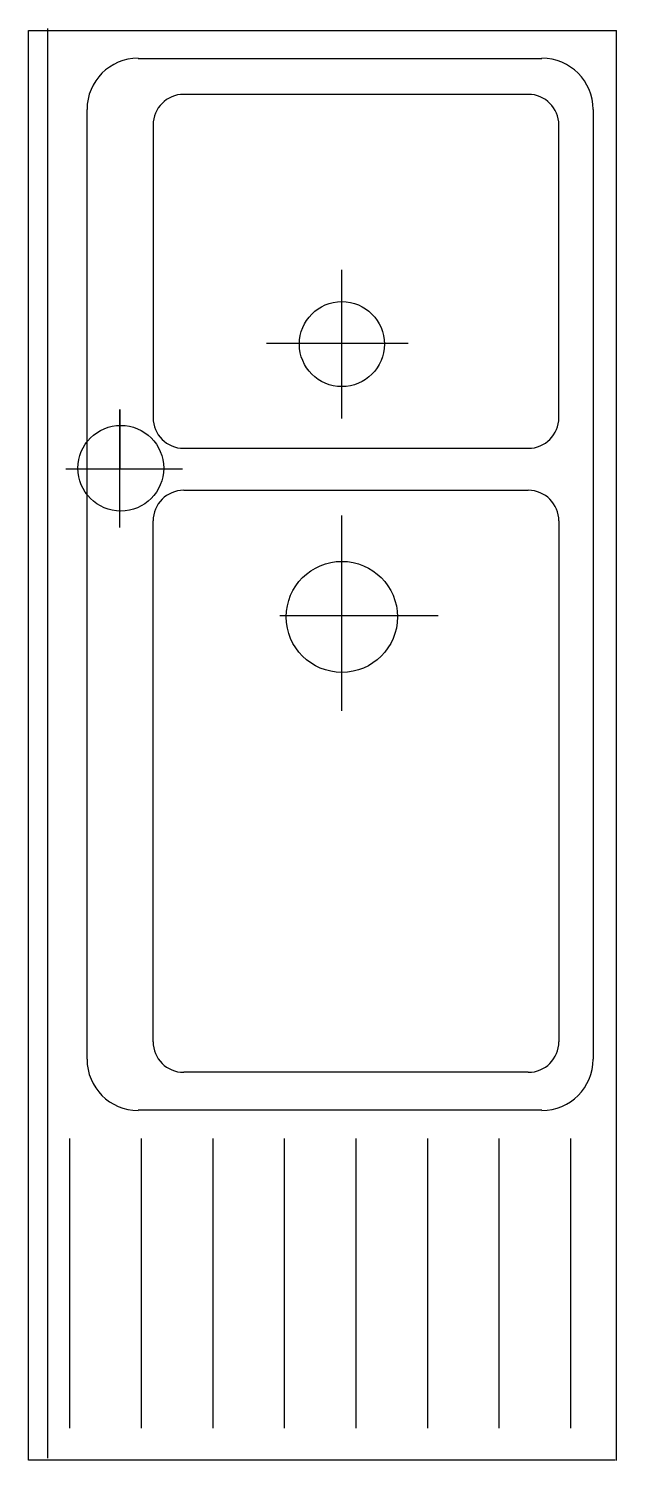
# Model space of a CAD drawing. Extents: x -290 to 214, y -514 to 715.
import ezdxf

# ---------------------------------------------------------------- set-up
doc = ezdxf.new("R2010")
doc.units = 0
doc.header["$LTSCALE"] = 50
doc.header["$MEASUREMENT"] = 0
doc.layers.get('0').update_dxf_attribs({"linetype": 'CONTINUOUS'})

msp = doc.modelspace()

# ---------------------------------------------------------------- linework, layer by layer
for p, q in [((-290.1, -514.3), (-290.1, 713.7)), ((-290.1, 713.7), (214.2, 713.7)), ((-273.5, -512.6), (-273.5, 715.4)), ((214.2, -514.4), (214.2, 713.7)), ((-196.1, 689.8), (150.4, 689.8)), ((138.6, 658.9), (-157, 658.9)), ((-239.9, -169.9), (-239.9, 646)), ((194.3, 646), (194.3, -169.9)), ((-183.3, 632.6), (-183.3, 381.2)), ((164.9, 381.2), (164.9, 632.6)), ((-21.3, 380.5), (-21.3, 508.1)), ((35.6, 445), (-86, 445)), ((-211.7, 287), (-211.7, 388.3)), ((-211.7, 388.3), (-211.7, 337.4)), ((-157, 354.9), (138.6, 354.9)), ((-258.3, 337.4), (-158.1, 337.4)), ((-157, 318.8), (138.6, 318.8)), ((-21.3, 129.4), (-21.3, 297.3)), ((-183.3, -154.8), (-183.3, 292.5)), ((164.9, 292.5), (164.9, -154.8)), ((-74.5, 211.4), (61.3, 211.4)), ((138.6, -181.1), (-157, -181.1)), ((150.4, -213.7), (-196.1, -213.7)), ((-254.6, -486.8), (-254.6, -237.8)), ((-193.2, -486.8), (-193.2, -237.8)), ((-131.8, -486.8), (-131.8, -237.8)), ((-70.4, -486.8), (-70.4, -237.8)), ((-9, -486.8), (-9, -237.8)), ((52.4, -486.8), (52.4, -237.8)), ((113.8, -486.8), (113.8, -237.8)), ((175.2, -486.8), (175.2, -237.8)), ((213.2, -514.3), (-290.1, -514.3))]:
    msp.add_line(p, q)
for centre, radius in [((-21.3, 444.4), 36.5), ((-211, 337.8), 36.8), ((-21.3, 210.1), 47.7)]:
    msp.add_circle(centre, radius)
for centre, radius, start, end in [((-196.1, 646), 43.9, 90, 180), ((150.4, 646), 43.9, 0, 90), ((-157, 632.6), 26.3, 90, 180), ((138.6, 632.6), 26.3, 0, 90), ((-157, 381.2), 26.3, 180, 270), ((138.6, 381.2), 26.3, 270, 0), ((-157, 292.5), 26.3, 90, 180), ((138.6, 292.5), 26.3, 0, 90), ((-157, -154.8), 26.3, 180, 270), ((138.6, -154.8), 26.3, 270, 0), ((-196.1, -169.9), 43.9, 180, 270), ((150.4, -169.9), 43.9, 270, 0)]:
    msp.add_arc(centre, radius, start, end)

doc.saveas('drawing.dxf')
